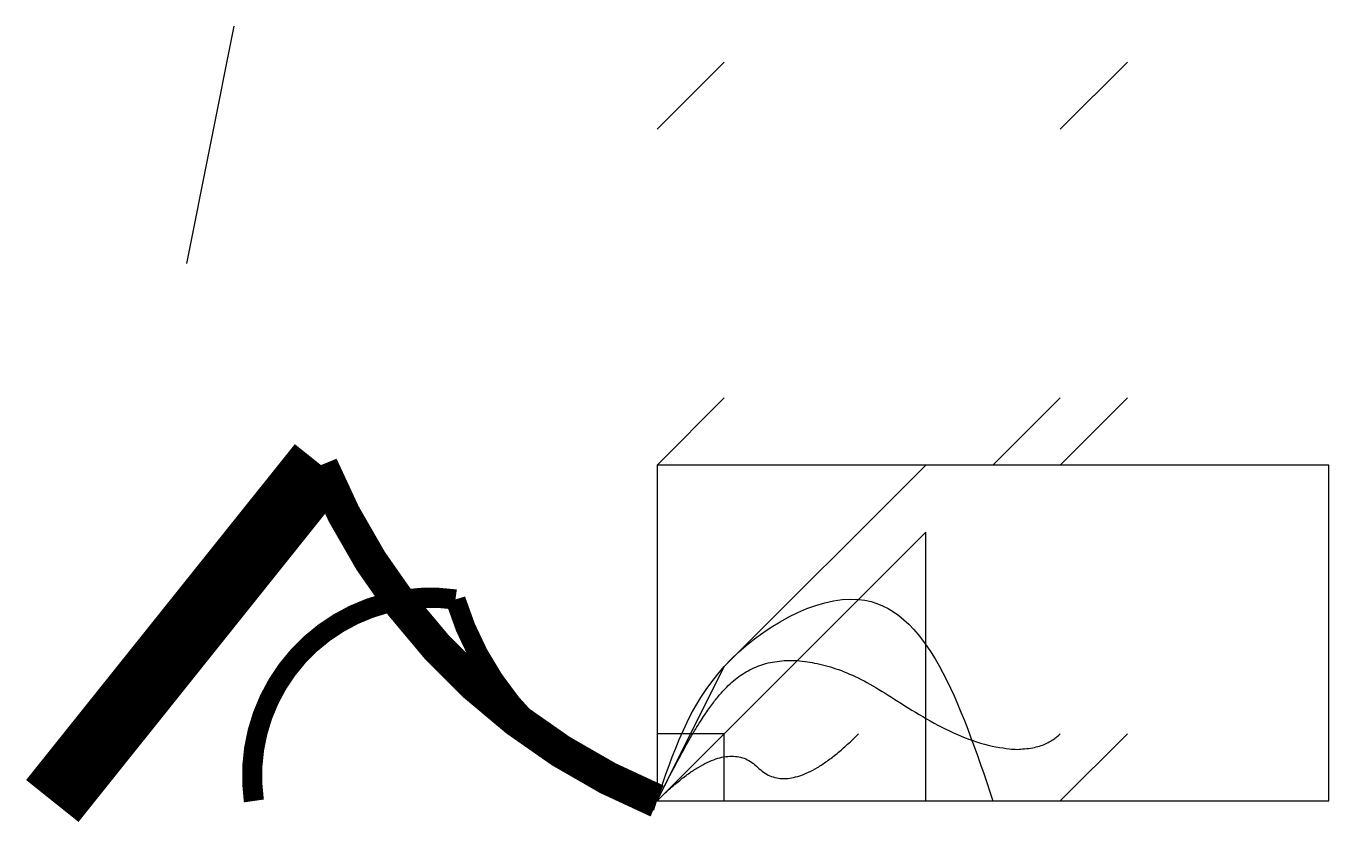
# Model space of a CAD drawing. Header units: metres. Extents: x -9.4 to 10, y -0.3 to 11.5.
import ezdxf

# ---------------------------------------------------------------- set-up
doc = ezdxf.new("R2010")
doc.units = ezdxf.units.M

# ---------------------------------------------------------------- blocks, each defined once
blk = doc.blocks.new('B1')
blk.add_line((0, 0), (1, 1))

msp = doc.modelspace()

# ---------------------------------------------------------------- linework, layer by layer
at = {"extrusion": (0, 0, -1)}
msp.add_lwpolyline([(0, 0, 0.5, 0.5, 0.2), (5, 5, 1, 1, 0), (9, 0, 0, 0, -1)], format="xyseb", dxfattribs=at)
msp.add_lwpolyline([(0, 0), (10, 0), (10, 5), (0, 5)], close=True)
msp.add_lwpolyline([(1, 1), (2, 2)])
msp.add_polyline3d([(0, 0, 0), (1, 2, 3), (4, 5, 6)])
msp.add_spline([(0, 0), (1, 2), (3, 3), (5, 0)], degree=3)
msp.add_rational_spline([(0, 0), (1, 2), (3, 3), (5, 0), (6, 1)], [1, 2, 1, 1, 3], degree=3, knots=[0, 0, 0, 0, 0.6, 1, 1, 1, 1])
msp.add_open_spline([(0, 0), (1, 1), (2, 0), (3, 1)], degree=2)
at = {"layer": 'L1'}
msp.add_lwpolyline([(0, 0), (4, 0), (4, 4)], close=True, dxfattribs=at)
at = {"layer": 'L1', "color": 4, "extrusion": (0, 0, -1), "const_width": 0.3, "elevation": 2.5}
msp.add_lwpolyline([(0, 0, 0.5, 1, 0.25), (3, 3, 1, 1, -0.5), (6, 0, 0, 0, 0)], format="xyseb", dxfattribs=at)

# ---------------------------------------------------------------- block references
at = {"row_count": 3, "column_count": 2, "row_spacing": 5, "column_spacing": 6}
msp.add_blockref('B1', (0, 0), dxfattribs=at)
msp.add_blockref('B1', (5, 5))
at = {"layer": 'L1', "extrusion": (0, 0, -1), "xscale": 2, "yscale": 3, "zscale": 0.5, "rotation": 45}
msp.add_blockref('B1', (7, 8, 1), dxfattribs=at)

# ---------------------------------------------------------------- meshes
mesh = msp.add_polyface()
corners = [(0, 0), (1, 0), (1, 1), (0, 1), (0, 0, 1), (1, 0, 1), (1, 1, 1)]
mesh.append_faces([[corners[k] for k in face] for face in [(0, 1, 2, 3), (4, 5, 6)]])
mesh = msp.add_polymesh((3, 3))
for k, corner in enumerate([(0, 0), (0, 0), (0, 0), (0, 0), (1, 1, 5), (0, 0), (0, 0), (0, 0), (0, 0)]):
    mesh.set_mesh_vertex(divmod(k, 3), corner)

doc.saveas('drawing.dxf')
